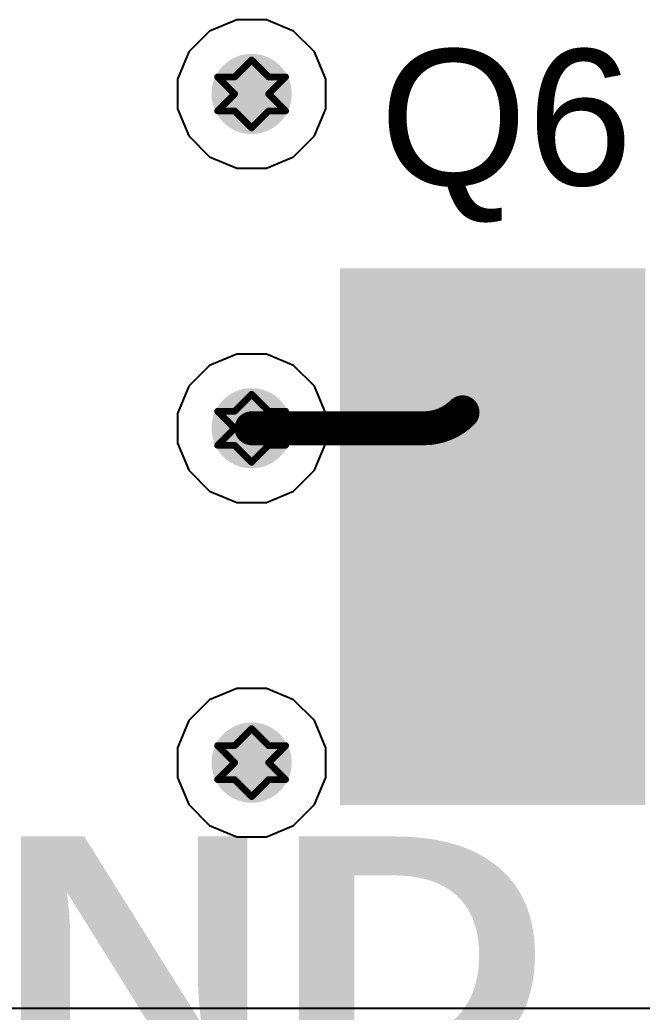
# Model space of a CAD drawing. Header units: inches. Extents: x 24 to 500, y 68 to 269.
# Drawn here: x 270.47 to 275.12, y 82.88 to 90.3 of the extents above; entities that cross this region are included whole.
import ezdxf

# ---------------------------------------------------------------- set-up
doc = ezdxf.new("R2010")
doc.units = ezdxf.units.IN
for name, color, linetype in [('Bottom Layer', 5, 'Continuous'), ('Drill Drawing', 1, 'Continuous'), ('Layer 1', 16, 'Continuous'), ('Layer 2', 76, 'Continuous'), ('Top Layer', 1, 'Continuous'), ('Top Overlay', 2, 'Continuous'), ('Top Paste', 8, 'Continuous'), ('Top Solder', 216, 'Continuous'), ('Via Holes', 16, 'Continuous')]:
    doc.layers.add(name, color=color, linetype=linetype)
doc.styles.add('Arial', font='', dxfattribs={"height": 0.2})
doc.styles.add('Arial Black_Bold', font='', dxfattribs={"height": 0.2})
doc.styles.get('Arial').set_extended_font_data('Arial')
doc.styles.get('Arial Black_Bold').set_extended_font_data('Arial Black', bold=True)

# ---------------------------------------------------------------- blocks, each defined once
blk = doc.blocks.new('D2P____159')
at = {"layer": 'Top Layer'}
blk.add_hatch(color=1, dxfattribs=at).paths.add_polyline_path([(1.5, -3.43), (3.58, -3.43), (3.58, -7.24), (1.5, -7.24)])
at = {"layer": 'Top Paste'}
blk.add_hatch(color=8, dxfattribs=at).paths.add_polyline_path([(1.5, -3.43), (3.58, -3.43), (3.58, -7.24), (1.5, -7.24)])
at = {"layer": 'Top Solder'}
blk.add_hatch(color=216, dxfattribs=at).paths.add_polyline_path([(1.3984, -3.3284), (3.6816, -3.3284), (3.6816, -7.3416), (1.3984, -7.3416)])

msp = doc.modelspace()

# ---------------------------------------------------------------- hatches: boundary and pattern name
at = {"layer": 'Bottom Layer'}
h = msp.add_hatch(color=5, dxfattribs=at)
edge = h.paths.add_edge_path()
edge.add_arc((272.2008, 89.749), 0.3, 0, 360)
h = msp.add_hatch(color=5, dxfattribs=at)
edge = h.paths.add_edge_path()
edge.add_arc((272.2008, 87.249), 0.3, 0, 360)
h = msp.add_hatch(color=5, dxfattribs=at)
edge = h.paths.add_edge_path()
edge.add_arc((272.2008, 84.749), 0.3, 0, 360)
at = {"layer": 'Layer 1'}
h = msp.add_hatch(color=16, dxfattribs=at)
edge = h.paths.add_edge_path()
edge.add_arc((272.2008, 89.749), 0.3, 0, 360)
h = msp.add_hatch(color=16, dxfattribs=at)
edge = h.paths.add_edge_path()
edge.add_arc((272.2008, 87.249), 0.3, 0, 360)
h = msp.add_hatch(color=16, dxfattribs=at)
edge = h.paths.add_edge_path()
edge.add_arc((272.2008, 84.749), 0.3, 0, 360)
at = {"layer": 'Layer 2'}
h = msp.add_hatch(color=76, dxfattribs=at)
edge = h.paths.add_edge_path()
edge.add_arc((272.2008, 89.749), 0.3, 0, 360)
h = msp.add_hatch(color=76, dxfattribs=at)
edge = h.paths.add_edge_path()
edge.add_arc((272.2008, 87.249), 0.3, 0, 360)
h = msp.add_hatch(color=76, dxfattribs=at)
edge = h.paths.add_edge_path()
edge.add_arc((272.2008, 84.749), 0.3, 0, 360)
at = {"layer": 'Top Layer'}
h = msp.add_hatch(color=1, dxfattribs=at)
edge = h.paths.add_edge_path()
edge.add_arc((272.2008, 89.749), 0.3, 0, 360)
h = msp.add_hatch(color=1, dxfattribs=at)
edge = h.paths.add_edge_path()
edge.add_arc((272.2008, 87.249), 0.3, 0, 360)
h = msp.add_hatch(color=1, dxfattribs=at)
edge = h.paths.add_edge_path()
edge.add_arc((272.2008, 84.749), 0.3, 0, 360)
at = {"layer": 'Via Holes'}
h = msp.add_hatch(color=7, dxfattribs=at)
edge = h.paths.add_edge_path()
edge.add_arc((272.2008, 89.749), 0.15, 0, 360)
h = msp.add_hatch(color=7, dxfattribs=at)
edge = h.paths.add_edge_path()
edge.add_arc((272.2008, 87.249), 0.15, 0, 360)
h = msp.add_hatch(color=7, dxfattribs=at)
edge = h.paths.add_edge_path()
edge.add_arc((272.2008, 84.749), 0.15, 0, 360)

# ---------------------------------------------------------------- linework, layer by layer
at = {"layer": 'Bottom Layer'}
for p, q in [((272.0906, 90.303), (271.887, 90.2187)), ((272.311, 90.303), (272.0906, 90.303)), ((272.5146, 90.2187), (272.311, 90.303)), ((271.887, 90.2187), (271.7311, 90.0628)), ((272.6704, 90.0628), (272.5146, 90.2187)), ((271.7311, 90.0628), (271.6468, 89.8592)), ((272.7548, 89.8592), (272.6704, 90.0628)), ((271.6468, 89.8592), (271.6468, 89.6388)), ((272.7548, 89.6388), (272.7548, 89.8592)), ((271.6468, 89.6388), (271.7311, 89.4352)), ((272.6704, 89.4352), (272.7548, 89.6388)), ((271.7311, 89.4352), (271.887, 89.2793)), ((272.5146, 89.2793), (272.6704, 89.4352)), ((271.887, 89.2793), (272.0906, 89.195)), ((272.311, 89.195), (272.5146, 89.2793)), ((272.0906, 89.195), (272.311, 89.195)), ((272.0906, 87.803), (271.887, 87.7187)), ((272.311, 87.803), (272.0906, 87.803)), ((272.5146, 87.7187), (272.311, 87.803)), ((271.887, 87.7187), (271.7311, 87.5628)), ((272.6704, 87.5628), (272.5146, 87.7187)), ((271.7311, 87.5628), (271.6468, 87.3592)), ((272.7548, 87.3592), (272.6704, 87.5628)), ((271.6468, 87.3592), (271.6468, 87.1388)), ((272.7548, 87.1388), (272.7548, 87.3592)), ((271.6468, 87.1388), (271.7311, 86.9352)), ((272.6704, 86.9352), (272.7548, 87.1388)), ((271.7311, 86.9352), (271.887, 86.7793)), ((272.5146, 86.7793), (272.6704, 86.9352)), ((271.887, 86.7793), (272.0906, 86.695)), ((272.311, 86.695), (272.5146, 86.7793)), ((272.0906, 86.695), (272.311, 86.695)), ((272.0906, 85.303), (271.887, 85.2187)), ((272.311, 85.303), (272.0906, 85.303)), ((272.5146, 85.2187), (272.311, 85.303)), ((271.887, 85.2187), (271.7311, 85.0628)), ((272.6704, 85.0628), (272.5146, 85.2187)), ((271.7311, 85.0628), (271.6468, 84.8592)), ((272.7548, 84.8592), (272.6704, 85.0628)), ((271.6468, 84.8592), (271.6468, 84.6388)), ((272.7548, 84.6388), (272.7548, 84.8592)), ((271.6468, 84.6388), (271.7311, 84.4352)), ((272.6704, 84.4352), (272.7548, 84.6388)), ((271.7311, 84.4352), (271.887, 84.2793)), ((272.5146, 84.2793), (272.6704, 84.4352)), ((271.887, 84.2793), (272.0906, 84.195)), ((272.311, 84.195), (272.5146, 84.2793)), ((272.0906, 84.195), (272.311, 84.195))]:
    msp.add_line(p, q, dxfattribs=at)
at = {"layer": 'Drill Drawing'}
for points in [[(272.0738, 89.876, 0.0508, 0.0508, 0), (272.2008, 90.003, 0.0508, 0.0508, 0)], [(272.2008, 90.003, 0.0508, 0.0508, 0), (272.3278, 89.876, 0.0508, 0.0508, 0)], [(271.9468, 89.876, 0.0508, 0.0508, 0), (272.0738, 89.749, 0.0508, 0.0508, 0)], [(271.9468, 89.876, 0.0508, 0.0508, 0), (272.0738, 89.876, 0.0508, 0.0508, 0)], [(272.3278, 89.876, 0.0508, 0.0508, 0), (272.4548, 89.876, 0.0508, 0.0508, 0)], [(272.3278, 89.749, 0.0508, 0.0508, 0), (272.4548, 89.876, 0.0508, 0.0508, 0)], [(271.9468, 89.622, 0.0508, 0.0508, 0), (272.0738, 89.749, 0.0508, 0.0508, 0)], [(272.3278, 89.749, 0.0508, 0.0508, 0), (272.4548, 89.622, 0.0508, 0.0508, 0)], [(271.9468, 89.622, 0.0508, 0.0508, 0), (272.0738, 89.622, 0.0508, 0.0508, 0)], [(272.0738, 89.622, 0.0508, 0.0508, 0), (272.2008, 89.495, 0.0508, 0.0508, 0)], [(272.2008, 89.495, 0.0508, 0.0508, 0), (272.3278, 89.622, 0.0508, 0.0508, 0)], [(272.3278, 89.622, 0.0508, 0.0508, 0), (272.4548, 89.622, 0.0508, 0.0508, 0)], [(272.0738, 87.376, 0.0508, 0.0508, 0), (272.2008, 87.503, 0.0508, 0.0508, 0)], [(272.2008, 87.503, 0.0508, 0.0508, 0), (272.3278, 87.376, 0.0508, 0.0508, 0)], [(271.9468, 87.376, 0.0508, 0.0508, 0), (272.0738, 87.249, 0.0508, 0.0508, 0)], [(271.9468, 87.376, 0.0508, 0.0508, 0), (272.0738, 87.376, 0.0508, 0.0508, 0)], [(272.3278, 87.376, 0.0508, 0.0508, 0), (272.4548, 87.376, 0.0508, 0.0508, 0)], [(272.3278, 87.249, 0.0508, 0.0508, 0), (272.4548, 87.376, 0.0508, 0.0508, 0)], [(271.9468, 87.122, 0.0508, 0.0508, 0), (272.0738, 87.249, 0.0508, 0.0508, 0)], [(272.3278, 87.249, 0.0508, 0.0508, 0), (272.4548, 87.122, 0.0508, 0.0508, 0)], [(271.9468, 87.122, 0.0508, 0.0508, 0), (272.0738, 87.122, 0.0508, 0.0508, 0)], [(272.0738, 87.122, 0.0508, 0.0508, 0), (272.2008, 86.995, 0.0508, 0.0508, 0)], [(272.2008, 86.995, 0.0508, 0.0508, 0), (272.3278, 87.122, 0.0508, 0.0508, 0)], [(272.3278, 87.122, 0.0508, 0.0508, 0), (272.4548, 87.122, 0.0508, 0.0508, 0)], [(272.0738, 84.876, 0.0508, 0.0508, 0), (272.2008, 85.003, 0.0508, 0.0508, 0)], [(272.2008, 85.003, 0.0508, 0.0508, 0), (272.3278, 84.876, 0.0508, 0.0508, 0)], [(271.9468, 84.876, 0.0508, 0.0508, 0), (272.0738, 84.749, 0.0508, 0.0508, 0)], [(271.9468, 84.876, 0.0508, 0.0508, 0), (272.0738, 84.876, 0.0508, 0.0508, 0)], [(272.3278, 84.876, 0.0508, 0.0508, 0), (272.4548, 84.876, 0.0508, 0.0508, 0)], [(272.3278, 84.749, 0.0508, 0.0508, 0), (272.4548, 84.876, 0.0508, 0.0508, 0)], [(271.9468, 84.622, 0.0508, 0.0508, 0), (272.0738, 84.749, 0.0508, 0.0508, 0)], [(272.3278, 84.749, 0.0508, 0.0508, 0), (272.4548, 84.622, 0.0508, 0.0508, 0)], [(271.9468, 84.622, 0.0508, 0.0508, 0), (272.0738, 84.622, 0.0508, 0.0508, 0)], [(272.0738, 84.622, 0.0508, 0.0508, 0), (272.2008, 84.495, 0.0508, 0.0508, 0)], [(272.2008, 84.495, 0.0508, 0.0508, 0), (272.3278, 84.622, 0.0508, 0.0508, 0)], [(272.3278, 84.622, 0.0508, 0.0508, 0), (272.4548, 84.622, 0.0508, 0.0508, 0)]]:
    msp.add_lwpolyline(points, format="xyseb", dxfattribs=at)
for points in [[(272.1881, 90.003, 0.0254, 0.0254, 1), (272.2135, 90.003, 0.0254, 0.0254, 1)], [(272.1881, 90.003, 0.0254, 0.0254, 1), (272.2135, 90.003, 0.0254, 0.0254, 1)], [(271.9341, 89.876, 0.0254, 0.0254, 1), (271.9595, 89.876, 0.0254, 0.0254, 1)], [(271.9341, 89.876, 0.0254, 0.0254, 1), (271.9595, 89.876, 0.0254, 0.0254, 1)], [(272.0611, 89.876, 0.0254, 0.0254, 1), (272.0865, 89.876, 0.0254, 0.0254, 1)], [(272.0611, 89.876, 0.0254, 0.0254, 1), (272.0865, 89.876, 0.0254, 0.0254, 1)], [(272.3151, 89.876, 0.0254, 0.0254, 1), (272.3405, 89.876, 0.0254, 0.0254, 1)], [(272.3151, 89.876, 0.0254, 0.0254, 1), (272.3405, 89.876, 0.0254, 0.0254, 1)], [(272.4421, 89.876, 0.0254, 0.0254, 1), (272.4675, 89.876, 0.0254, 0.0254, 1)], [(272.4421, 89.876, 0.0254, 0.0254, 1), (272.4675, 89.876, 0.0254, 0.0254, 1)], [(272.0611, 89.749, 0.0254, 0.0254, 1), (272.0865, 89.749, 0.0254, 0.0254, 1)], [(272.0611, 89.749, 0.0254, 0.0254, 1), (272.0865, 89.749, 0.0254, 0.0254, 1)], [(272.3151, 89.749, 0.0254, 0.0254, 1), (272.3405, 89.749, 0.0254, 0.0254, 1)], [(272.3151, 89.749, 0.0254, 0.0254, 1), (272.3405, 89.749, 0.0254, 0.0254, 1)], [(271.9341, 89.622, 0.0254, 0.0254, 1), (271.9595, 89.622, 0.0254, 0.0254, 1)], [(271.9341, 89.622, 0.0254, 0.0254, 1), (271.9595, 89.622, 0.0254, 0.0254, 1)], [(272.0611, 89.622, 0.0254, 0.0254, 1), (272.0865, 89.622, 0.0254, 0.0254, 1)], [(272.0611, 89.622, 0.0254, 0.0254, 1), (272.0865, 89.622, 0.0254, 0.0254, 1)], [(272.3151, 89.622, 0.0254, 0.0254, 1), (272.3405, 89.622, 0.0254, 0.0254, 1)], [(272.3151, 89.622, 0.0254, 0.0254, 1), (272.3405, 89.622, 0.0254, 0.0254, 1)], [(272.4421, 89.622, 0.0254, 0.0254, 1), (272.4675, 89.622, 0.0254, 0.0254, 1)], [(272.4421, 89.622, 0.0254, 0.0254, 1), (272.4675, 89.622, 0.0254, 0.0254, 1)], [(272.1881, 89.495, 0.0254, 0.0254, 1), (272.2135, 89.495, 0.0254, 0.0254, 1)], [(272.1881, 89.495, 0.0254, 0.0254, 1), (272.2135, 89.495, 0.0254, 0.0254, 1)], [(272.1881, 87.503, 0.0254, 0.0254, 1), (272.2135, 87.503, 0.0254, 0.0254, 1)], [(272.1881, 87.503, 0.0254, 0.0254, 1), (272.2135, 87.503, 0.0254, 0.0254, 1)], [(271.9341, 87.376, 0.0254, 0.0254, 1), (271.9595, 87.376, 0.0254, 0.0254, 1)], [(271.9341, 87.376, 0.0254, 0.0254, 1), (271.9595, 87.376, 0.0254, 0.0254, 1)], [(272.0611, 87.376, 0.0254, 0.0254, 1), (272.0865, 87.376, 0.0254, 0.0254, 1)], [(272.0611, 87.376, 0.0254, 0.0254, 1), (272.0865, 87.376, 0.0254, 0.0254, 1)], [(272.3151, 87.376, 0.0254, 0.0254, 1), (272.3405, 87.376, 0.0254, 0.0254, 1)], [(272.3151, 87.376, 0.0254, 0.0254, 1), (272.3405, 87.376, 0.0254, 0.0254, 1)], [(272.4421, 87.376, 0.0254, 0.0254, 1), (272.4675, 87.376, 0.0254, 0.0254, 1)], [(272.4421, 87.376, 0.0254, 0.0254, 1), (272.4675, 87.376, 0.0254, 0.0254, 1)], [(272.0611, 87.249, 0.0254, 0.0254, 1), (272.0865, 87.249, 0.0254, 0.0254, 1)], [(272.0611, 87.249, 0.0254, 0.0254, 1), (272.0865, 87.249, 0.0254, 0.0254, 1)], [(272.3151, 87.249, 0.0254, 0.0254, 1), (272.3405, 87.249, 0.0254, 0.0254, 1)], [(272.3151, 87.249, 0.0254, 0.0254, 1), (272.3405, 87.249, 0.0254, 0.0254, 1)], [(271.9341, 87.122, 0.0254, 0.0254, 1), (271.9595, 87.122, 0.0254, 0.0254, 1)], [(271.9341, 87.122, 0.0254, 0.0254, 1), (271.9595, 87.122, 0.0254, 0.0254, 1)], [(272.0611, 87.122, 0.0254, 0.0254, 1), (272.0865, 87.122, 0.0254, 0.0254, 1)], [(272.0611, 87.122, 0.0254, 0.0254, 1), (272.0865, 87.122, 0.0254, 0.0254, 1)], [(272.3151, 87.122, 0.0254, 0.0254, 1), (272.3405, 87.122, 0.0254, 0.0254, 1)], [(272.3151, 87.122, 0.0254, 0.0254, 1), (272.3405, 87.122, 0.0254, 0.0254, 1)], [(272.4421, 87.122, 0.0254, 0.0254, 1), (272.4675, 87.122, 0.0254, 0.0254, 1)], [(272.4421, 87.122, 0.0254, 0.0254, 1), (272.4675, 87.122, 0.0254, 0.0254, 1)], [(272.1881, 86.995, 0.0254, 0.0254, 1), (272.2135, 86.995, 0.0254, 0.0254, 1)], [(272.1881, 86.995, 0.0254, 0.0254, 1), (272.2135, 86.995, 0.0254, 0.0254, 1)], [(272.1881, 85.003, 0.0254, 0.0254, 1), (272.2135, 85.003, 0.0254, 0.0254, 1)], [(272.1881, 85.003, 0.0254, 0.0254, 1), (272.2135, 85.003, 0.0254, 0.0254, 1)], [(271.9341, 84.876, 0.0254, 0.0254, 1), (271.9595, 84.876, 0.0254, 0.0254, 1)], [(271.9341, 84.876, 0.0254, 0.0254, 1), (271.9595, 84.876, 0.0254, 0.0254, 1)], [(272.0611, 84.876, 0.0254, 0.0254, 1), (272.0865, 84.876, 0.0254, 0.0254, 1)], [(272.0611, 84.876, 0.0254, 0.0254, 1), (272.0865, 84.876, 0.0254, 0.0254, 1)], [(272.3151, 84.876, 0.0254, 0.0254, 1), (272.3405, 84.876, 0.0254, 0.0254, 1)], [(272.3151, 84.876, 0.0254, 0.0254, 1), (272.3405, 84.876, 0.0254, 0.0254, 1)], [(272.4421, 84.876, 0.0254, 0.0254, 1), (272.4675, 84.876, 0.0254, 0.0254, 1)], [(272.4421, 84.876, 0.0254, 0.0254, 1), (272.4675, 84.876, 0.0254, 0.0254, 1)], [(272.0611, 84.749, 0.0254, 0.0254, 1), (272.0865, 84.749, 0.0254, 0.0254, 1)], [(272.0611, 84.749, 0.0254, 0.0254, 1), (272.0865, 84.749, 0.0254, 0.0254, 1)], [(272.3151, 84.749, 0.0254, 0.0254, 1), (272.3405, 84.749, 0.0254, 0.0254, 1)], [(272.3151, 84.749, 0.0254, 0.0254, 1), (272.3405, 84.749, 0.0254, 0.0254, 1)], [(271.9341, 84.622, 0.0254, 0.0254, 1), (271.9595, 84.622, 0.0254, 0.0254, 1)], [(271.9341, 84.622, 0.0254, 0.0254, 1), (271.9595, 84.622, 0.0254, 0.0254, 1)], [(272.0611, 84.622, 0.0254, 0.0254, 1), (272.0865, 84.622, 0.0254, 0.0254, 1)], [(272.0611, 84.622, 0.0254, 0.0254, 1), (272.0865, 84.622, 0.0254, 0.0254, 1)], [(272.3151, 84.622, 0.0254, 0.0254, 1), (272.3405, 84.622, 0.0254, 0.0254, 1)], [(272.3151, 84.622, 0.0254, 0.0254, 1), (272.3405, 84.622, 0.0254, 0.0254, 1)], [(272.4421, 84.622, 0.0254, 0.0254, 1), (272.4675, 84.622, 0.0254, 0.0254, 1)], [(272.4421, 84.622, 0.0254, 0.0254, 1), (272.4675, 84.622, 0.0254, 0.0254, 1)], [(272.1881, 84.495, 0.0254, 0.0254, 1), (272.2135, 84.495, 0.0254, 0.0254, 1)], [(272.1881, 84.495, 0.0254, 0.0254, 1), (272.2135, 84.495, 0.0254, 0.0254, 1)]]:
    msp.add_lwpolyline(points, format="xyseb", close=True, dxfattribs=at)
at = {"layer": 'Layer 2'}
for p, q in [((272.0906, 90.303), (271.887, 90.2187)), ((272.311, 90.303), (272.0906, 90.303)), ((272.5146, 90.2187), (272.311, 90.303)), ((271.887, 90.2187), (271.7311, 90.0628)), ((272.6704, 90.0628), (272.5146, 90.2187)), ((271.7311, 90.0628), (271.6468, 89.8592)), ((272.7548, 89.8592), (272.6704, 90.0628)), ((271.6468, 89.8592), (271.6468, 89.6388)), ((272.7548, 89.6388), (272.7548, 89.8592)), ((271.6468, 89.6388), (271.7311, 89.4352)), ((272.6704, 89.4352), (272.7548, 89.6388)), ((271.7311, 89.4352), (271.887, 89.2793)), ((272.5146, 89.2793), (272.6704, 89.4352)), ((271.887, 89.2793), (272.0906, 89.195)), ((272.311, 89.195), (272.5146, 89.2793)), ((272.0906, 89.195), (272.311, 89.195)), ((272.0906, 87.803), (271.887, 87.7187)), ((272.311, 87.803), (272.0906, 87.803)), ((272.5146, 87.7187), (272.311, 87.803)), ((271.887, 87.7187), (271.7311, 87.5628)), ((272.6704, 87.5628), (272.5146, 87.7187)), ((271.7311, 87.5628), (271.6468, 87.3592)), ((272.7548, 87.3592), (272.6704, 87.5628)), ((271.6468, 87.3592), (271.6468, 87.1388)), ((272.7548, 87.1388), (272.7548, 87.3592)), ((271.6468, 87.1388), (271.7311, 86.9352)), ((272.6704, 86.9352), (272.7548, 87.1388)), ((271.7311, 86.9352), (271.887, 86.7793)), ((272.5146, 86.7793), (272.6704, 86.9352)), ((271.887, 86.7793), (272.0906, 86.695)), ((272.311, 86.695), (272.5146, 86.7793)), ((272.0906, 86.695), (272.311, 86.695)), ((272.0906, 85.303), (271.887, 85.2187)), ((272.311, 85.303), (272.0906, 85.303)), ((272.5146, 85.2187), (272.311, 85.303)), ((271.887, 85.2187), (271.7311, 85.0628)), ((272.6704, 85.0628), (272.5146, 85.2187)), ((271.7311, 85.0628), (271.6468, 84.8592)), ((272.7548, 84.8592), (272.6704, 85.0628)), ((271.6468, 84.8592), (271.6468, 84.6388)), ((272.7548, 84.6388), (272.7548, 84.8592)), ((271.6468, 84.6388), (271.7311, 84.4352)), ((272.6704, 84.4352), (272.7548, 84.6388)), ((271.7311, 84.4352), (271.887, 84.2793)), ((272.5146, 84.2793), (272.6704, 84.4352)), ((271.887, 84.2793), (272.0906, 84.195)), ((272.311, 84.195), (272.5146, 84.2793)), ((272.0906, 84.195), (272.311, 84.195))]:
    msp.add_line(p, q, dxfattribs=at)
at = {"layer": 'Top Layer'}
msp.add_line((282.2592, 82.9106), (267.3472, 82.9106), dxfattribs=at)
for points in [[(273.778, 87.3684, 0.254, 0.254, -0.198912), (273.4897, 87.249, 0.254, 0.254, 0)], [(272.2008, 87.249, 0.254, 0.254, 0), (273.4897, 87.249, 0.254, 0.254, 0)]]:
    msp.add_lwpolyline(points, format="xyseb", dxfattribs=at)
for points in [[(273.7145, 87.3684, 0.127, 0.127, 1), (273.8415, 87.3684, 0.127, 0.127, 1)], [(272.1373, 87.249, 0.127, 0.127, 1), (272.2643, 87.249, 0.127, 0.127, 1)], [(273.4262, 87.249, 0.127, 0.127, 1), (273.5532, 87.249, 0.127, 0.127, 1)], [(273.4262, 87.249, 0.127, 0.127, 1), (273.5532, 87.249, 0.127, 0.127, 1)]]:
    msp.add_lwpolyline(points, format="xyseb", close=True, dxfattribs=at)

# ---------------------------------------------------------------- block references
at = {"rotation": 180}
msp.add_blockref('D2P____159', (276.5442, 81.1032), dxfattribs=at)

# ---------------------------------------------------------------- texts
at = {"layer": 'Top Overlay', "style": 'Arial'}
msp.add_text('Q6', height=1.016, dxfattribs=at).set_placement((273.1578, 89.0664))
at = {"layer": 'Top Overlay', "style": 'Arial Black_Bold'}
msp.add_text('IP2      GND', height=1.799996, rotation=360, dxfattribs=at).set_placement((258.9276, 82.3968))

doc.saveas('drawing.dxf')
